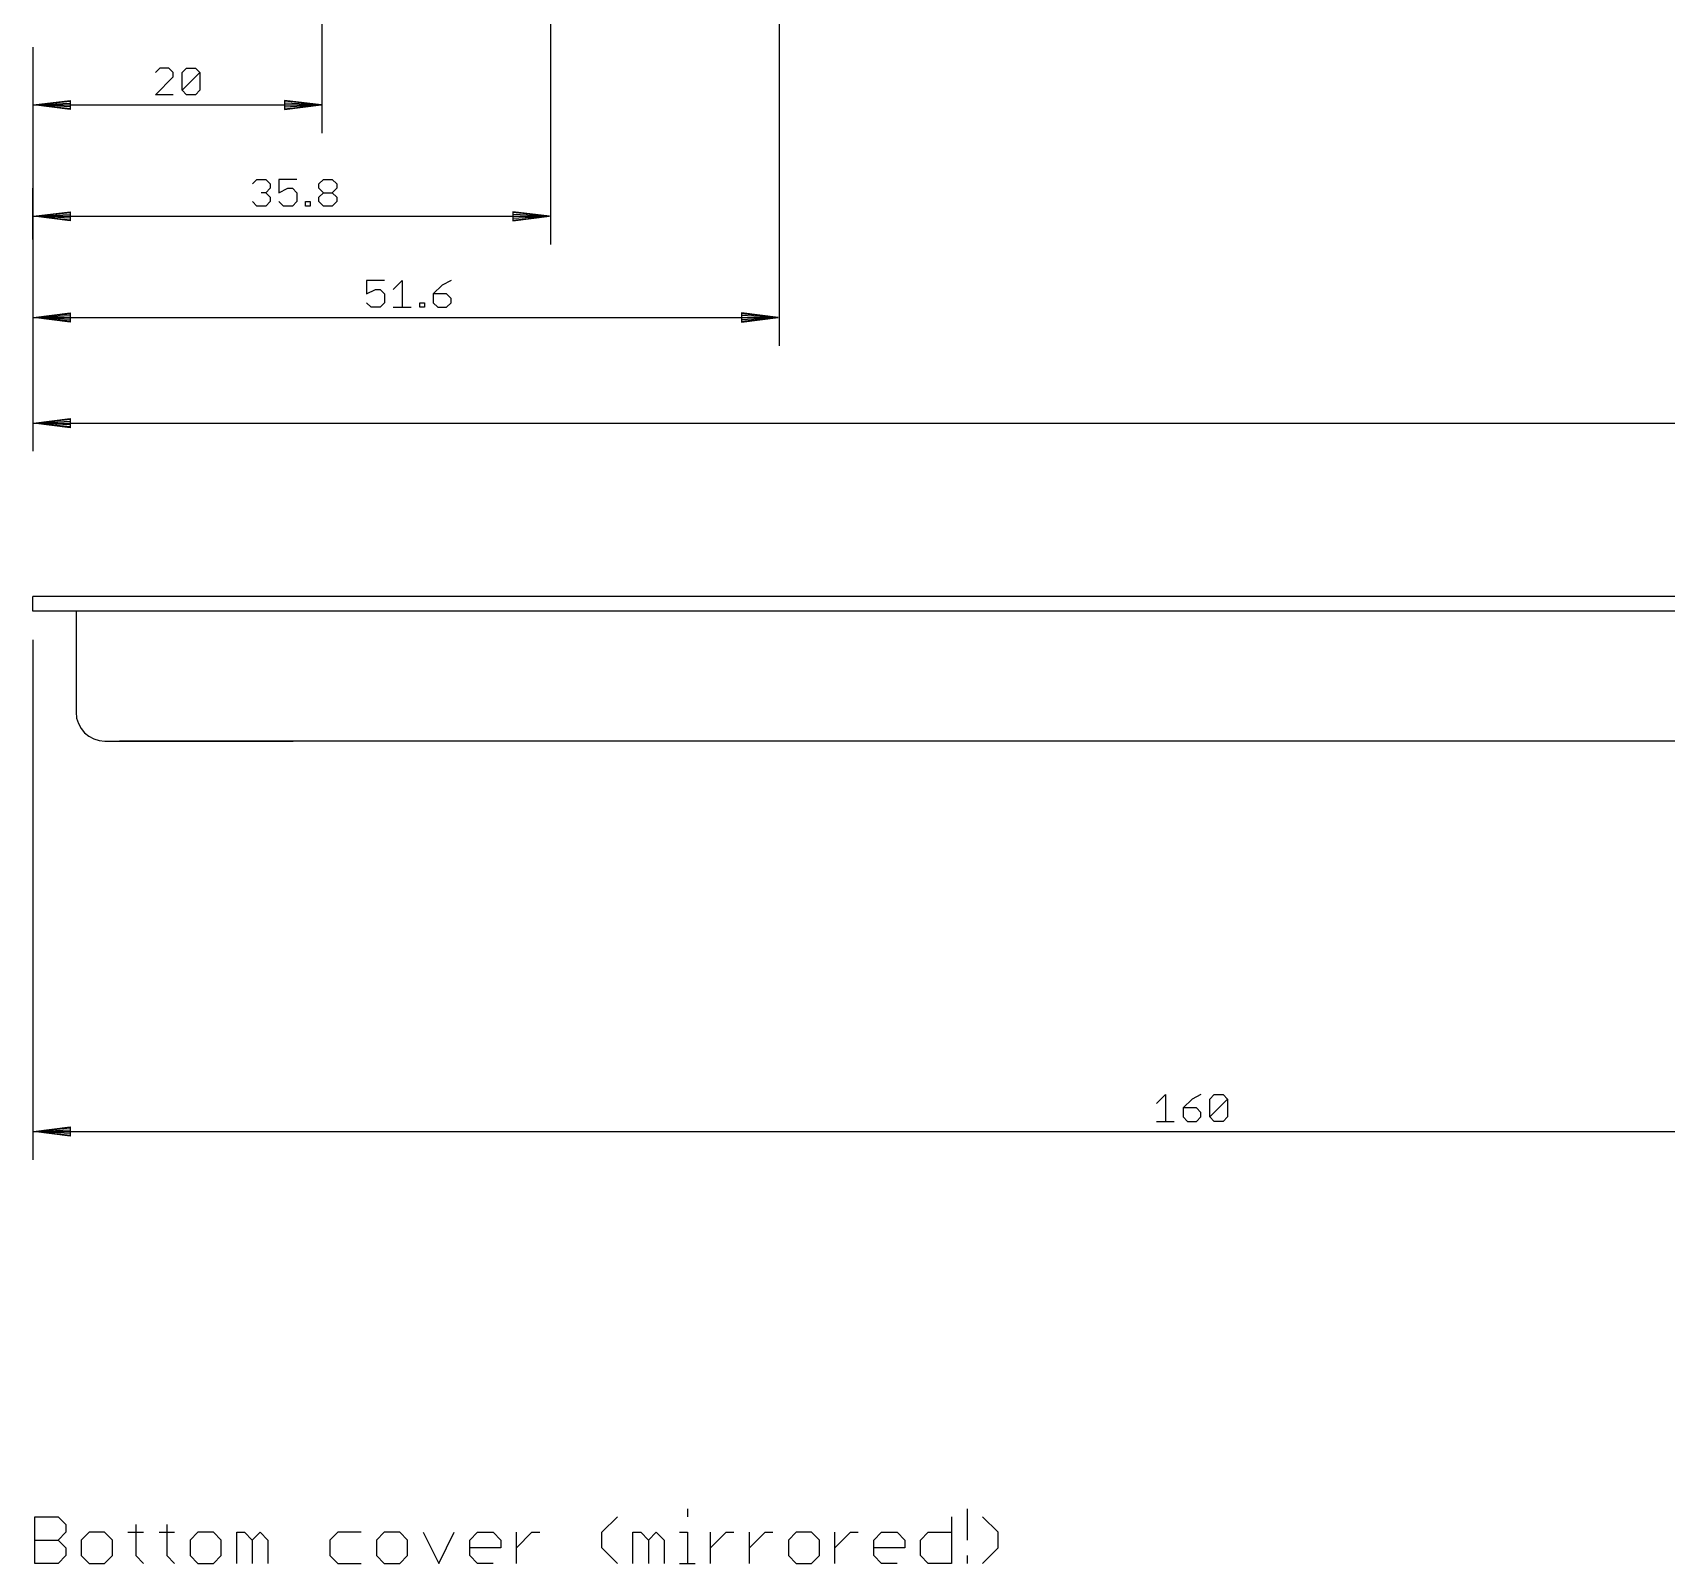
# Model space of a CAD drawing. Extents: x -29 to 390, y -522 to 226.
# Drawn here: x 0 to 112.9, y -106.9 to -1 of the extents above; entities that cross this region are included whole.
import ezdxf

# ---------------------------------------------------------------- set-up
doc = ezdxf.new("R2010")
doc.units = 0
doc.layers.add('20', color=4, linetype='CONTINUOUS')
doc.layers.add('47', color=253, linetype='CONTINUOUS')

msp = doc.modelspace()

# ---------------------------------------------------------------- linework, layer by layer
at = {"layer": '20'}
for p, q in [((320, -40), (0, -40)), ((0, -41), (0, -40)), ((317, -41), (0, -41)), ((3, -41), (3, -48)), ((5, -50), (18, -50)), ((178, -50), (6, -50)), ((0.1397, -106.8603), (0.1397, -103.6369)), ((0.1397, -103.6369), (1.7514, -103.6369)), ((1.7514, -103.6369), (2.2886, -104.1742)), ((39.3499, -104.7114), (40.4243, -103.6369)), ((45.2583, -103.0997), (45.2583, -103.6369)), ((63.5209, -103.6369), (63.5209, -106.8603)), ((64.5948, -103.0997), (64.5948, -105.2486)), ((66.7435, -104.7114), (65.669, -103.6369)), ((2.2886, -104.7114), (1.7514, -105.2486)), ((2.2886, -104.1742), (2.2886, -104.7114)), ((3.8997, -104.7114), (3.3625, -105.2486)), ((4.9741, -104.7114), (3.8997, -104.7114)), ((5.5114, -105.2486), (4.9741, -104.7114)), ((6.5852, -104.7114), (7.6597, -104.7114)), ((7.1224, -104.1742), (7.1224, -106.3231)), ((8.7337, -104.7114), (9.8082, -104.7114)), ((9.2709, -104.1742), (9.2709, -106.3231)), ((11.4194, -104.7114), (10.8822, -105.2486)), ((12.4939, -104.7114), (11.4194, -104.7114)), ((13.0311, -105.2486), (12.4939, -104.7114)), ((14.105, -106.8603), (14.105, -104.7114)), ((14.105, -104.7114), (14.6422, -104.7114)), ((14.6422, -104.7114), (15.1794, -105.2486)), ((15.1794, -105.2486), (15.7166, -104.7114)), ((15.7166, -104.7114), (16.2539, -105.2486)), ((21.0877, -104.7114), (20.5505, -105.2486)), ((22.6994, -104.7114), (21.0877, -104.7114)), ((24.3104, -104.7114), (23.7732, -105.2486)), ((25.3849, -104.7114), (24.3104, -104.7114)), ((25.9221, -105.2486), (25.3849, -104.7114)), ((26.996, -104.7114), (28.0704, -106.8603)), ((28.0704, -106.8603), (29.1449, -104.7114)), ((30.2187, -105.2486), (30.756, -104.7114)), ((30.756, -104.7114), (31.8304, -104.7114)), ((31.8304, -104.7114), (32.3676, -105.2486)), ((33.4415, -106.8603), (33.4415, -104.7114)), ((33.4415, -105.7859), (34.5159, -104.7114)), ((34.5159, -104.7114), (35.0532, -104.7114)), ((39.3499, -105.7859), (39.3499, -104.7114)), ((41.4984, -106.8603), (41.4984, -104.7114)), ((41.4984, -104.7114), (42.0356, -104.7114)), ((42.0356, -104.7114), (42.5728, -105.2486)), ((42.5728, -105.2486), (43.11, -104.7114)), ((43.11, -104.7114), (43.6473, -105.2486)), ((44.7211, -104.7114), (45.2583, -104.7114)), ((45.2583, -104.7114), (45.2583, -106.8603)), ((46.8696, -106.8603), (46.8696, -104.7114)), ((46.8696, -105.7859), (47.9441, -104.7114)), ((47.9441, -104.7114), (48.4813, -104.7114)), ((49.5552, -106.8603), (49.5552, -104.7114)), ((49.5552, -105.7859), (50.6297, -104.7114)), ((50.6297, -104.7114), (51.1669, -104.7114)), ((52.7781, -104.7114), (52.2409, -105.2486)), ((53.8525, -104.7114), (52.7781, -104.7114)), ((54.3898, -105.2486), (53.8525, -104.7114)), ((55.4636, -106.8603), (55.4636, -104.7114)), ((55.4636, -105.7859), (56.5381, -104.7114)), ((56.5381, -104.7114), (57.0753, -104.7114)), ((58.1493, -105.2486), (58.6865, -104.7114)), ((58.6865, -104.7114), (59.7609, -104.7114)), ((59.7609, -104.7114), (60.2982, -105.2486)), ((61.372, -105.2486), (61.9092, -104.7114)), ((61.9092, -104.7114), (63.5209, -104.7114)), ((66.7435, -105.7859), (66.7435, -104.7114)), ((0.1397, -105.2486), (1.7514, -105.2486)), ((1.7514, -105.2486), (2.2886, -105.7859)), ((2.2886, -105.7859), (2.2886, -106.3231)), ((3.3625, -105.2486), (3.3625, -106.3231)), ((5.5114, -106.3231), (5.5114, -105.2486)), ((10.8822, -105.2486), (10.8822, -106.3231)), ((13.0311, -106.3231), (13.0311, -105.2486)), ((15.1794, -105.2486), (15.1794, -106.8603)), ((16.2539, -105.2486), (16.2539, -106.8603)), ((20.5505, -105.2486), (20.5505, -106.3231)), ((23.7732, -105.2486), (23.7732, -106.3231)), ((25.9221, -106.3231), (25.9221, -105.2486)), ((30.2187, -106.3231), (30.2187, -105.2486)), ((32.3676, -105.7859), (30.2187, -105.7859)), ((32.3676, -105.2486), (32.3676, -105.7859)), ((40.4243, -106.8603), (39.3499, -105.7859)), ((42.5728, -105.2486), (42.5728, -106.8603)), ((43.6473, -105.2486), (43.6473, -106.8603)), ((52.2409, -105.2486), (52.2409, -106.3231)), ((54.3898, -106.3231), (54.3898, -105.2486)), ((58.1493, -106.3231), (58.1493, -105.2486)), ((60.2982, -105.7859), (58.1493, -105.7859)), ((60.2982, -105.2486), (60.2982, -105.7859)), ((61.372, -106.3231), (61.372, -105.2486)), ((65.669, -106.8603), (66.7435, -105.7859)), ((1.7514, -106.8603), (0.1397, -106.8603)), ((2.2886, -106.3231), (1.7514, -106.8603)), ((3.3625, -106.3231), (3.8997, -106.8603)), ((3.8997, -106.8603), (4.9741, -106.8603)), ((4.9741, -106.8603), (5.5114, -106.3231)), ((7.1224, -106.3231), (7.6597, -106.8603)), ((9.2709, -106.3231), (9.8082, -106.8603)), ((10.8822, -106.3231), (11.4194, -106.8603)), ((11.4194, -106.8603), (12.4939, -106.8603)), ((12.4939, -106.8603), (13.0311, -106.3231)), ((20.5505, -106.3231), (21.0877, -106.8603)), ((21.0877, -106.8603), (22.6994, -106.8603)), ((23.7732, -106.3231), (24.3104, -106.8603)), ((24.3104, -106.8603), (25.3849, -106.8603)), ((25.3849, -106.8603), (25.9221, -106.3231)), ((30.756, -106.8603), (30.2187, -106.3231)), ((31.8304, -106.8603), (30.756, -106.8603)), ((44.7211, -106.8603), (45.7956, -106.8603)), ((52.2409, -106.3231), (52.7781, -106.8603)), ((52.7781, -106.8603), (53.8525, -106.8603)), ((53.8525, -106.8603), (54.3898, -106.3231)), ((58.6865, -106.8603), (58.1493, -106.3231)), ((59.7609, -106.8603), (58.6865, -106.8603)), ((61.9092, -106.8603), (61.372, -106.3231)), ((63.5209, -106.8603), (61.9092, -106.8603)), ((64.5948, -106.3231), (64.5948, -106.8603))]:
    msp.add_line(p, q, dxfattribs=at)
msp.add_arc((5, -48), 2, 180, 270, dxfattribs=at)
at = {"layer": '47'}
for p, q in [((20, 24), (20, -7.95)), ((51.6, 20.5), (51.6, -22.65)), ((35.8, 18.2), (35.8, -15.65)), ((0, -2), (0, -29.95)), ((8.7911, -3.4446), (8.4829, -3.7528)), ((8.4829, -5.2938), (9.7157, -4.061)), ((9.4075, -3.4446), (8.7911, -3.4446)), ((9.7157, -3.7528), (9.4075, -3.4446)), ((9.7157, -4.061), (9.7157, -3.7528)), ((10.3245, -3.7528), (10.6327, -3.4446)), ((10.3245, -4.9856), (10.3245, -3.7528)), ((10.3245, -4.9856), (11.5573, -3.7528)), ((10.6327, -3.4446), (11.2491, -3.4446)), ((11.2491, -3.4446), (11.5573, -3.7528)), ((11.5573, -3.7528), (11.5573, -4.9856)), ((0, -5), (0, -7.95)), ((9.7157, -5.2938), (8.4829, -5.2938)), ((10.6327, -5.2938), (10.3245, -4.9856)), ((11.2491, -5.2938), (10.6327, -5.2938)), ((11.5573, -4.9856), (11.2491, -5.2938)), ((0.065, -6), (2.6, -5.6808)), ((0.065, -6), (2.6, -5.74)), ((0.065, -6), (2.6, -5.87)), ((0.065, -6), (19.935, -6)), ((2.6, -6.3192), (0.065, -6)), ((2.6, -6.13), (0.065, -6)), ((2.6, -6.26), (0.065, -6)), ((2.6, -5.6808), (2.6, -6.3192)), ((19.935, -6), (17.4, -5.6808)), ((17.4, -5.6808), (17.4, -6.3192)), ((19.935, -6), (17.4, -5.74)), ((19.935, -6), (17.4, -5.87)), ((17.4, -6.3192), (19.935, -6)), ((17.4, -6.13), (19.935, -6)), ((17.4, -6.26), (19.935, -6)), ((0, -8), (0, -22.65)), ((15.1869, -11.4528), (15.4951, -11.1446)), ((15.4951, -11.1446), (16.1115, -11.1446)), ((16.1115, -11.1446), (16.4197, -11.4528)), ((18.2612, -11.1446), (17.0284, -11.1446)), ((17.0284, -11.1446), (17.0284, -12.0692)), ((19.7908, -11.4528), (20.099, -11.1446)), ((20.099, -11.1446), (20.7154, -11.1446)), ((20.7154, -11.1446), (21.0236, -11.4528)), ((0, -15.3), (0, -11.75)), ((16.1115, -12.0692), (15.8033, -12.0692)), ((16.4197, -11.761), (16.1115, -12.0692)), ((16.1115, -12.0692), (16.4197, -12.3774)), ((16.4197, -11.4528), (16.4197, -11.761)), ((16.4197, -12.3774), (16.4197, -12.6856)), ((17.0284, -12.0692), (17.6448, -11.761)), ((17.6448, -11.761), (17.953, -11.761)), ((17.953, -11.761), (18.2612, -12.0692)), ((18.2612, -12.0692), (18.2612, -12.6856)), ((19.7908, -11.761), (19.7908, -11.4528)), ((20.099, -12.0692), (19.7908, -11.761)), ((19.7908, -12.3774), (20.099, -12.0692)), ((19.7908, -12.6856), (19.7908, -12.3774)), ((20.099, -12.0692), (20.7154, -12.0692)), ((21.0236, -11.761), (20.7154, -12.0692)), ((20.7154, -12.0692), (21.0236, -12.3774)), ((21.0236, -11.4528), (21.0236, -11.761)), ((21.0236, -12.3774), (21.0236, -12.6856)), ((0.065, -13.7), (2.6, -13.3808)), ((0.065, -13.7), (2.6, -13.44)), ((2.6, -13.3808), (2.6, -14.0192)), ((15.4951, -12.9938), (15.1869, -12.6856)), ((16.1115, -12.9938), (15.4951, -12.9938)), ((16.4197, -12.6856), (16.1115, -12.9938)), ((17.3366, -12.9938), (17.0284, -12.6856)), ((17.953, -12.9938), (17.3366, -12.9938)), ((18.2612, -12.6856), (17.953, -12.9938)), ((18.87, -12.9938), (18.87, -12.6856)), ((18.87, -12.6856), (19.1782, -12.6856)), ((19.1782, -12.9938), (18.87, -12.9938)), ((19.1782, -12.6856), (19.1782, -12.9938)), ((20.099, -12.9938), (19.7908, -12.6856)), ((20.7154, -12.9938), (20.099, -12.9938)), ((21.0236, -12.6856), (20.7154, -12.9938)), ((35.735, -13.7), (33.2, -13.3808)), ((33.2, -13.3808), (33.2, -14.0192)), ((35.735, -13.7), (33.2, -13.44)), ((0.065, -13.7), (2.6, -13.57)), ((0.065, -13.7), (35.735, -13.7)), ((2.6, -14.0192), (0.065, -13.7)), ((2.6, -13.83), (0.065, -13.7)), ((2.6, -13.96), (0.065, -13.7)), ((35.735, -13.7), (33.2, -13.57)), ((33.2, -14.0192), (35.735, -13.7)), ((33.2, -13.83), (35.735, -13.7)), ((33.2, -13.96), (35.735, -13.7)), ((24.3197, -18.1446), (23.0869, -18.1446)), ((23.0869, -18.1446), (23.0869, -19.0692)), ((23.0869, -19.0692), (23.7033, -18.761)), ((23.7033, -18.761), (24.0115, -18.761)), ((24.0115, -18.761), (24.3197, -19.0692)), ((24.3197, -19.0692), (24.3197, -19.6856)), ((24.9284, -18.761), (25.5448, -18.1446)), ((25.5448, -18.1446), (25.5448, -19.9938)), ((28.3072, -18.4528), (27.6908, -19.0692)), ((27.6908, -19.0692), (27.6908, -19.6856)), ((28.6154, -19.0692), (27.6908, -19.0692)), ((28.9236, -18.1446), (28.3072, -18.4528)), ((28.9236, -19.3774), (28.6154, -19.0692)), ((23.3951, -19.9938), (23.0869, -19.6856)), ((24.0115, -19.9938), (23.3951, -19.9938)), ((24.3197, -19.6856), (24.0115, -19.9938)), ((24.9284, -19.9938), (26.1612, -19.9938)), ((26.77, -19.9938), (26.77, -19.6856)), ((26.77, -19.6856), (27.0782, -19.6856)), ((27.0782, -19.9938), (26.77, -19.9938)), ((27.0782, -19.6856), (27.0782, -19.9938)), ((27.6908, -19.6856), (27.999, -19.9938)), ((27.999, -19.9938), (28.6154, -19.9938)), ((28.6154, -19.9938), (28.9236, -19.6856)), ((28.9236, -19.6856), (28.9236, -19.3774)), ((0.065, -20.7), (2.6, -20.3808)), ((0.065, -20.7), (2.6, -20.44)), ((0.065, -20.7), (2.6, -20.57)), ((0.065, -20.7), (51.535, -20.7)), ((2.6, -21.0192), (0.065, -20.7)), ((2.6, -20.83), (0.065, -20.7)), ((2.6, -20.96), (0.065, -20.7)), ((2.6, -20.3808), (2.6, -21.0192)), ((51.535, -20.7), (49, -20.3808)), ((49, -20.3808), (49, -21.0192)), ((51.535, -20.7), (49, -20.44)), ((51.535, -20.7), (49, -20.57)), ((49, -21.0192), (51.535, -20.7)), ((49, -20.83), (51.535, -20.7)), ((49, -20.96), (51.535, -20.7)), ((0.065, -28), (2.6, -27.6808)), ((0.065, -28), (2.6, -27.74)), ((0.065, -28), (2.6, -27.87)), ((0.065, -28), (319.935, -28)), ((2.6, -28.3192), (0.065, -28)), ((2.6, -28.13), (0.065, -28)), ((2.6, -28.26), (0.065, -28)), ((2.6, -27.6808), (2.6, -28.3192)), ((0, -43), (0, -78.95)), ((77.6885, -75.061), (78.3049, -74.4446)), ((78.3049, -74.4446), (78.3049, -76.2938)), ((80.7629, -74.4446), (80.1465, -74.7528)), ((81.3717, -74.7528), (81.6799, -74.4446)), ((81.6799, -74.4446), (82.2963, -74.4446)), ((82.2963, -74.4446), (82.6045, -74.7528)), ((80.1465, -74.7528), (79.5301, -75.3692)), ((79.5301, -75.3692), (79.5301, -75.9856)), ((80.4547, -75.3692), (79.5301, -75.3692)), ((80.7629, -75.6774), (80.4547, -75.3692)), ((81.3717, -75.9856), (81.3717, -74.7528)), ((81.3717, -75.9856), (82.6045, -74.7528)), ((82.6045, -74.7528), (82.6045, -75.9856)), ((0.065, -77), (2.6, -76.6808)), ((0.065, -77), (2.6, -76.74)), ((2.6, -76.6808), (2.6, -77.3192)), ((77.6885, -76.2938), (78.9213, -76.2938)), ((79.5301, -75.9856), (79.8383, -76.2938)), ((79.8383, -76.2938), (80.4547, -76.2938)), ((80.4547, -76.2938), (80.7629, -75.9856)), ((80.7629, -75.9856), (80.7629, -75.6774)), ((81.6799, -76.2938), (81.3717, -75.9856)), ((82.2963, -76.2938), (81.6799, -76.2938)), ((82.6045, -75.9856), (82.2963, -76.2938)), ((0.065, -77), (2.6, -76.87)), ((0.065, -77), (159.935, -77)), ((2.6, -77.3192), (0.065, -77)), ((2.6, -77.13), (0.065, -77)), ((2.6, -77.26), (0.065, -77))]:
    msp.add_line(p, q, dxfattribs=at)

doc.saveas('drawing.dxf')
